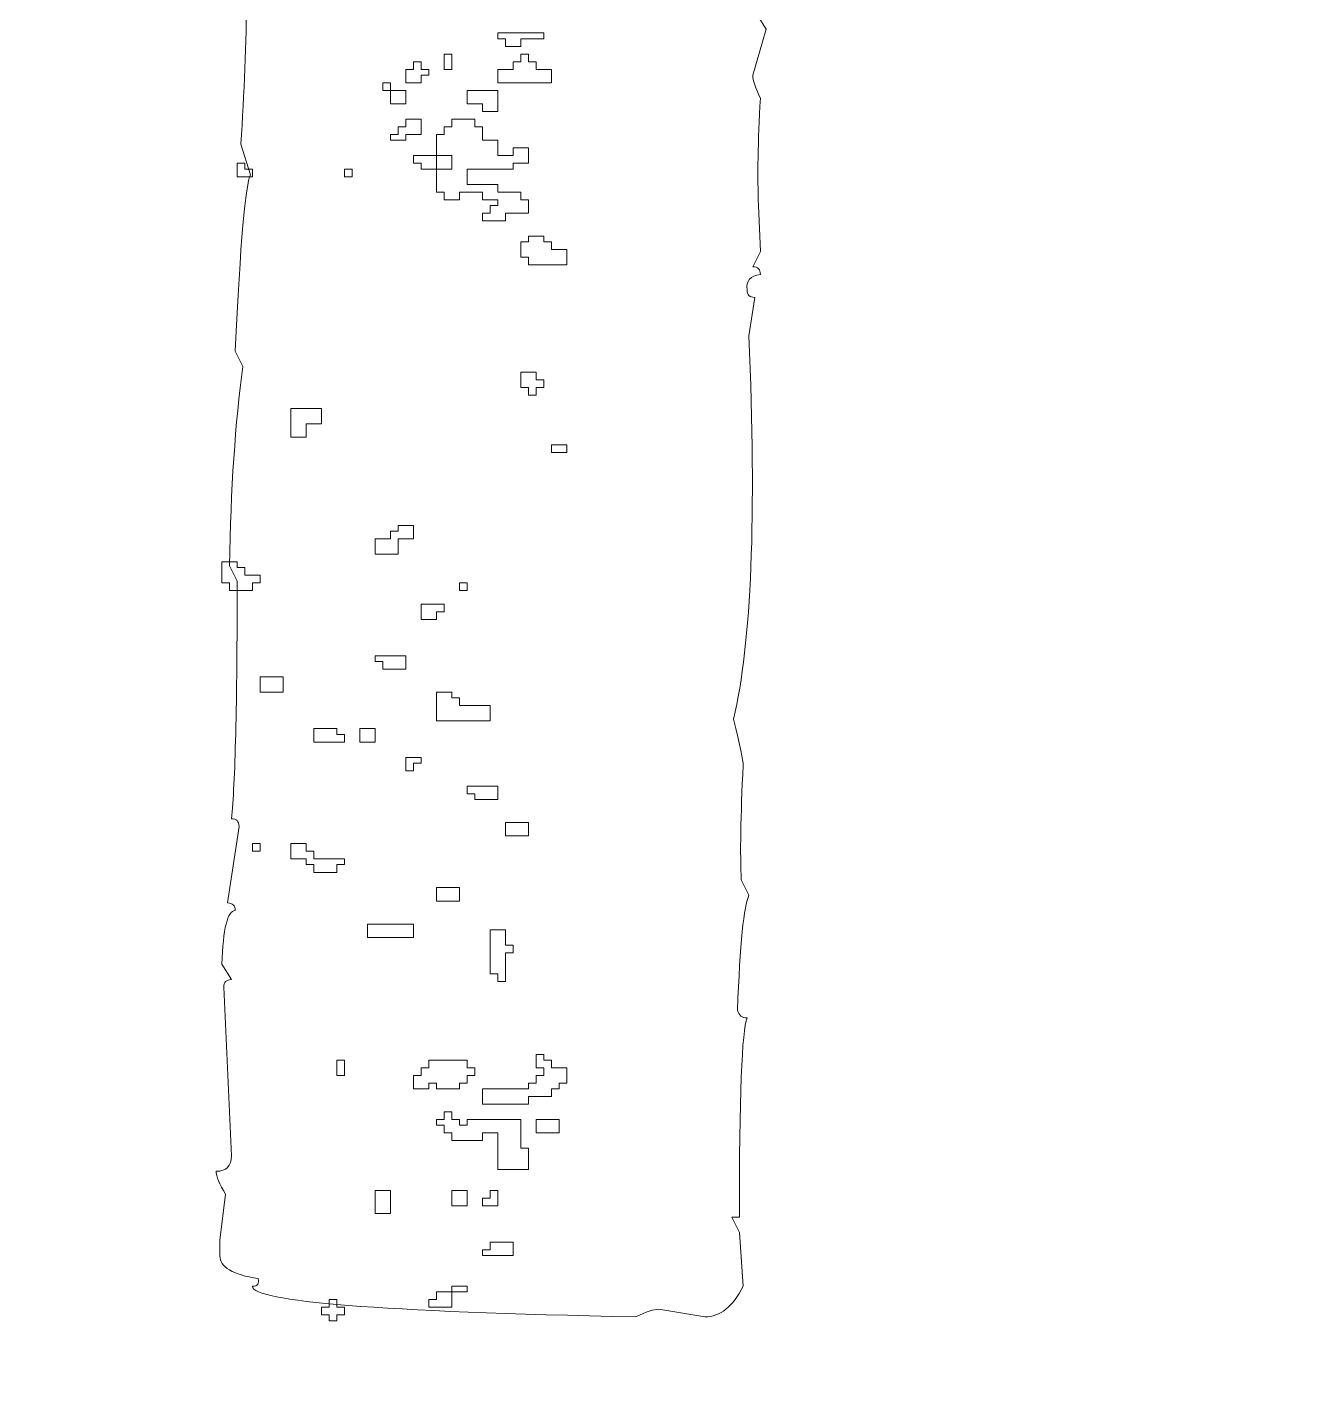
# Model space of a CAD drawing. Header units: centimetres. Extents: x -162 to 162, y -134 to 134.
# Drawn here: x 62.592 to 63.169, y -75.715 to -75.095 of the extents above; entities that cross this region are included whole.
import ezdxf

# ---------------------------------------------------------------- set-up
doc = ezdxf.new("R2010")
doc.units = ezdxf.units.CM
doc.header["$MEASUREMENT"] = 0
doc.layers.add('Capa 1', color=7, linetype='Continuous')
doc.layers.add('GUIDE', color=7, linetype='Continuous')

msp = doc.modelspace()

# ---------------------------------------------------------------- linework, layer by layer
at = {"layer": 'Capa 1', "lineweight": 9}
msp.add_open_spline([(64.17534, -77.13382), (64.17534, -77.13382), (63.52067, -77.13382), (63.52067, -77.13382), (63.52067, -77.13382), (63.52067, -73.08376), (63.52067, -73.08376), (63.52067, -73.08376), (49.42661, -73.08376), (49.42661, -73.08376), (49.42661, -73.08376), (49.42661, -77.13382), (49.42661, -77.13382), (49.42661, -77.13382), (48.77195, -77.13382), (48.77195, -77.13382), (48.71267, -77.13382), (48.66462, -77.1819), (48.66462, -77.24119), (48.66462, -77.24119), (48.66462, -77.78853), (48.66462, -77.78853), (48.66462, -77.84777), (48.71267, -77.89581), (48.77195, -77.89581), (48.77195, -77.89581), (49.42661, -77.89581), (49.42661, -77.89581), (49.42661, -77.89581), (63.52067, -77.89581), (63.52067, -77.89581), (63.52067, -77.89581), (64.17534, -77.89581), (64.17534, -77.89581), (64.23462, -77.89581), (64.28267, -77.84777), (64.28267, -77.78853), (64.28267, -77.78853), (64.28267, -77.24119), (64.28267, -77.24119), (64.28267, -77.1819), (64.23462, -77.13382), (64.17534, -77.13382)], degree=3, knots=[0, 0, 0, 0, 0.071429, 0.071429, 0.071429, 0.142857, 0.142857, 0.142857, 0.214286, 0.214286, 0.214286, 0.285714, 0.285714, 0.285714, 0.357143, 0.357143, 0.357143, 0.428571, 0.428571, 0.428571, 0.5, 0.5, 0.5, 0.571429, 0.571429, 0.571429, 0.642857, 0.642857, 0.642857, 0.714286, 0.714286, 0.714286, 0.785714, 0.785714, 0.785714, 0.857143, 0.857143, 0.857143, 0.928571, 0.928571, 0.928571, 1, 1, 1, 1], dxfattribs=at)
at = {"layer": 'Capa 1', "color": 2, "lineweight": 9}
for points, knots in [([(62.70226, -74.53344), (62.74066, -74.53577), (62.76976, -74.53693), (62.78954, -74.53693), (62.78954, -74.53693), (62.83493, -74.53693), (62.83493, -74.53693), (62.8617, -74.53693), (62.88032, -74.53926), (62.8908, -74.54392), (62.89545, -74.54159), (62.89895, -74.54042), (62.90127, -74.54042), (62.91, -74.54741), (62.91815, -74.5509), (62.92571, -74.5509), (62.92571, -74.5509), (62.92746, -74.57883), (62.92746, -74.57883), (62.92746, -74.57883), (62.92048, -74.57883), (62.92048, -74.57883), (62.92048, -74.57883), (62.9231, -74.57185), (62.9231, -74.57185), (62.9231, -74.57185), (62.9196, -74.55439), (62.9196, -74.55439), (62.91495, -74.55497), (62.91262, -74.5573), (62.91262, -74.56137), (62.91262, -74.56137), (62.91262, -74.57185), (62.91262, -74.57185), (62.91262, -74.57185), (62.91699, -74.58931), (62.91699, -74.58931), (62.91699, -74.58931), (62.92397, -74.58581), (62.92397, -74.58581), (62.92397, -74.58581), (62.92746, -74.5928), (62.92746, -74.5928), (62.92746, -74.5928), (62.92397, -74.5928), (62.92397, -74.5928), (62.92397, -74.5928), (62.93182, -74.61026), (62.93182, -74.61026), (62.93182, -74.61026), (62.92571, -74.62771), (62.92571, -74.62771), (62.92571, -74.62771), (62.91873, -74.62422), (62.91873, -74.62422), (62.91873, -74.62422), (62.91524, -74.62422), (62.91524, -74.62422), (62.91524, -74.62422), (62.91524, -74.6347), (62.91524, -74.6347), (62.91524, -74.6347), (62.91873, -74.6347), (62.91873, -74.6347), (62.91873, -74.6347), (62.92571, -74.6312), (62.92571, -74.6312), (62.92571, -74.6312), (62.93008, -74.63819), (62.93008, -74.63819), (62.92775, -74.63819), (62.92659, -74.63935), (62.92659, -74.64168), (62.92659, -74.64168), (62.9196, -74.63819), (62.9196, -74.63819), (62.9196, -74.63819), (62.91611, -74.63819), (62.91611, -74.63819), (62.91611, -74.63819), (62.91611, -74.64517), (62.91611, -74.64517), (62.92542, -74.64517), (62.93008, -74.6475), (62.93008, -74.65215), (62.93008, -74.65215), (62.93008, -74.65564), (62.93008, -74.65564), (62.93066, -74.66205), (62.92892, -74.66903), (62.92484, -74.67659), (62.92484, -74.67892), (62.92601, -74.68009), (62.92833, -74.68009), (62.92833, -74.68009), (62.92484, -74.69405), (62.92484, -74.69405), (62.92542, -74.70103), (62.92717, -74.70918), (62.93008, -74.71849), (62.92659, -74.75399), (62.92571, -74.79472), (62.92746, -74.8407), (62.92339, -74.84128), (62.92135, -74.84361), (62.92135, -74.84768), (62.92601, -74.85524), (62.92862, -74.86223), (62.92921, -74.86863), (62.93095, -74.90936), (62.9263, -74.93613), (62.91524, -74.94893), (62.91524, -74.94893), (62.91524, -74.95242), (62.91524, -74.95242), (62.91524, -74.95242), (62.92571, -74.95242), (62.92571, -74.95242), (62.92571, -74.95242), (62.92571, -74.95592), (62.92571, -74.95592), (62.92571, -74.95824), (62.92455, -74.95941), (62.92222, -74.95941), (62.92222, -74.95941), (62.92659, -74.96639), (62.92659, -74.96639), (62.92659, -74.96639), (62.9196, -74.98036), (62.9196, -74.98036), (62.9196, -74.98036), (62.92746, -74.99432), (62.92746, -74.99432), (62.92746, -75.00131), (62.92397, -75.0048), (62.91699, -75.0048), (62.91699, -75.0048), (62.91786, -75.01178), (62.91786, -75.01178), (62.92251, -75.01178), (62.92484, -75.01294), (62.92484, -75.01527), (62.92484, -75.02342), (62.92455, -75.04786), (62.92397, -75.08859), (62.92397, -75.08859), (62.92833, -75.09558), (62.92833, -75.09558), (62.92833, -75.09558), (62.92222, -75.11653), (62.92222, -75.11653), (62.92222, -75.11885), (62.92339, -75.12235), (62.92571, -75.127), (62.92455, -75.14679), (62.92426, -75.16308), (62.92484, -75.17588), (62.92484, -75.17588), (62.92571, -75.19683), (62.92571, -75.19683), (62.92571, -75.19683), (62.92222, -75.20382), (62.92222, -75.20382), (62.92455, -75.20382), (62.92571, -75.20498), (62.92571, -75.20731), (62.92106, -75.20789), (62.91902, -75.21022), (62.9196, -75.21429), (62.9196, -75.21662), (62.92077, -75.21778), (62.9231, -75.21778), (62.9231, -75.21778), (62.92048, -75.23524), (62.92048, -75.23524), (62.92397, -75.31729), (62.92164, -75.37548), (62.91349, -75.40982), (62.9164, -75.42204), (62.91786, -75.42902), (62.91786, -75.43076), (62.91669, -75.45404), (62.9164, -75.4715), (62.91699, -75.48314), (62.91699, -75.48314), (62.92048, -75.49012), (62.92048, -75.49012), (62.91815, -75.49478), (62.9164, -75.51223), (62.91524, -75.54249), (62.91582, -75.54482), (62.91728, -75.54598), (62.9196, -75.54598), (62.91728, -75.5518), (62.91611, -75.58206), (62.91611, -75.63676), (62.91611, -75.63676), (62.91262, -75.63676), (62.91262, -75.63676), (62.91262, -75.63676), (62.91611, -75.64375), (62.91611, -75.64375), (62.91611, -75.64375), (62.91786, -75.66819), (62.91786, -75.66819), (62.9132, -75.6775), (62.90738, -75.68215), (62.9004, -75.68215), (62.9004, -75.68215), (62.87945, -75.67866), (62.87945, -75.67866), (62.87712, -75.67866), (62.87363, -75.67983), (62.86898, -75.68215), (62.75259, -75.67983), (62.6944, -75.67517), (62.6944, -75.66819), (62.69673, -75.66819), (62.6976, -75.66702), (62.69702, -75.6647), (62.68538, -75.66295), (62.67956, -75.65946), (62.67956, -75.65422), (62.67956, -75.65422), (62.67956, -75.64724), (62.67956, -75.64724), (62.67956, -75.64724), (62.68218, -75.62629), (62.68218, -75.62629), (62.67927, -75.62163), (62.67782, -75.61814), (62.67782, -75.61582), (62.68247, -75.61582), (62.6848, -75.61349), (62.6848, -75.60883), (62.6848, -75.60883), (62.68131, -75.53202), (62.68131, -75.53202), (62.68131, -75.52969), (62.68247, -75.52853), (62.6848, -75.52853), (62.6848, -75.52853), (62.68043, -75.52154), (62.68043, -75.52154), (62.68102, -75.50525), (62.68305, -75.4971), (62.68654, -75.4971), (62.68654, -75.49478), (62.68538, -75.49361), (62.68305, -75.49361), (62.68305, -75.49361), (62.68829, -75.4587), (62.68829, -75.4587), (62.68829, -75.45637), (62.68713, -75.45521), (62.6848, -75.45521), (62.68654, -75.43949), (62.68742, -75.40341), (62.68742, -75.34697), (62.68742, -75.34697), (62.68393, -75.33998), (62.68393, -75.33998), (62.68451, -75.30507), (62.68654, -75.27481), (62.69004, -75.2492), (62.69004, -75.2492), (62.68654, -75.24222), (62.68654, -75.24222), (62.68887, -75.19276), (62.6912, -75.16599), (62.69353, -75.16192), (62.69353, -75.16192), (62.68916, -75.14795), (62.68916, -75.14795), (62.69207, -75.1014), (62.69265, -75.05717), (62.69091, -75.01527), (62.69091, -75.01004), (62.69178, -75.00538), (62.69353, -75.00131), (62.69353, -74.99898), (62.69236, -74.99781), (62.69004, -74.99781), (62.69353, -74.96581), (62.69469, -74.93439), (62.69353, -74.90354), (62.69353, -74.90354), (62.69702, -74.90354), (62.69702, -74.90354), (62.69702, -74.90354), (62.69265, -74.89656), (62.69265, -74.89656), (62.69091, -74.7569), (62.69265, -74.68707), (62.69789, -74.68707), (62.69789, -74.68707), (62.6944, -74.68009), (62.6944, -74.68009), (62.6944, -74.68009), (62.69702, -74.65914), (62.69702, -74.65914), (62.69644, -74.65681), (62.69498, -74.65564), (62.69265, -74.65564), (62.69265, -74.65564), (62.69615, -74.64866), (62.69615, -74.64866), (62.69615, -74.64866), (62.6944, -74.61026), (62.6944, -74.61026), (62.6944, -74.61026), (62.69702, -74.58931), (62.69702, -74.58931), (62.69469, -74.58523), (62.69353, -74.58058), (62.69353, -74.57534), (62.69295, -74.56428), (62.69586, -74.55032), (62.70226, -74.53344)], [0, 0, 0, 0, 0.009434, 0.009434, 0.009434, 0.018868, 0.018868, 0.018868, 0.028302, 0.028302, 0.028302, 0.037736, 0.037736, 0.037736, 0.04717, 0.04717, 0.04717, 0.056604, 0.056604, 0.056604, 0.066038, 0.066038, 0.066038, 0.075472, 0.075472, 0.075472, 0.084906, 0.084906, 0.084906, 0.09434, 0.09434, 0.09434, 0.103774, 0.103774, 0.103774, 0.113208, 0.113208, 0.113208, 0.122642, 0.122642, 0.122642, 0.132075, 0.132075, 0.132075, 0.141509, 0.141509, 0.141509, 0.150943, 0.150943, 0.150943, 0.160377, 0.160377, 0.160377, 0.169811, 0.169811, 0.169811, 0.179245, 0.179245, 0.179245, 0.188679, 0.188679, 0.188679, 0.198113, 0.198113, 0.198113, 0.207547, 0.207547, 0.207547, 0.216981, 0.216981, 0.216981, 0.226415, 0.226415, 0.226415, 0.235849, 0.235849, 0.235849, 0.245283, 0.245283, 0.245283, 0.254717, 0.254717, 0.254717, 0.264151, 0.264151, 0.264151, 0.273585, 0.273585, 0.273585, 0.283019, 0.283019, 0.283019, 0.292453, 0.292453, 0.292453, 0.301887, 0.301887, 0.301887, 0.311321, 0.311321, 0.311321, 0.320755, 0.320755, 0.320755, 0.330189, 0.330189, 0.330189, 0.339623, 0.339623, 0.339623, 0.349057, 0.349057, 0.349057, 0.358491, 0.358491, 0.358491, 0.367925, 0.367925, 0.367925, 0.377358, 0.377358, 0.377358, 0.386792, 0.386792, 0.386792, 0.396226, 0.396226, 0.396226, 0.40566, 0.40566, 0.40566, 0.415094, 0.415094, 0.415094, 0.424528, 0.424528, 0.424528, 0.433962, 0.433962, 0.433962, 0.443396, 0.443396, 0.443396, 0.45283, 0.45283, 0.45283, 0.462264, 0.462264, 0.462264, 0.471698, 0.471698, 0.471698, 0.481132, 0.481132, 0.481132, 0.490566, 0.490566, 0.490566, 0.5, 0.5, 0.5, 0.509434, 0.509434, 0.509434, 0.518868, 0.518868, 0.518868, 0.528302, 0.528302, 0.528302, 0.537736, 0.537736, 0.537736, 0.54717, 0.54717, 0.54717, 0.556604, 0.556604, 0.556604, 0.566038, 0.566038, 0.566038, 0.575472, 0.575472, 0.575472, 0.584906, 0.584906, 0.584906, 0.59434, 0.59434, 0.59434, 0.603774, 0.603774, 0.603774, 0.613208, 0.613208, 0.613208, 0.622642, 0.622642, 0.622642, 0.632075, 0.632075, 0.632075, 0.641509, 0.641509, 0.641509, 0.650943, 0.650943, 0.650943, 0.660377, 0.660377, 0.660377, 0.669811, 0.669811, 0.669811, 0.679245, 0.679245, 0.679245, 0.688679, 0.688679, 0.688679, 0.698113, 0.698113, 0.698113, 0.707547, 0.707547, 0.707547, 0.716981, 0.716981, 0.716981, 0.726415, 0.726415, 0.726415, 0.735849, 0.735849, 0.735849, 0.745283, 0.745283, 0.745283, 0.754717, 0.754717, 0.754717, 0.764151, 0.764151, 0.764151, 0.773585, 0.773585, 0.773585, 0.783019, 0.783019, 0.783019, 0.792453, 0.792453, 0.792453, 0.801887, 0.801887, 0.801887, 0.811321, 0.811321, 0.811321, 0.820755, 0.820755, 0.820755, 0.830189, 0.830189, 0.830189, 0.839623, 0.839623, 0.839623, 0.849057, 0.849057, 0.849057, 0.858491, 0.858491, 0.858491, 0.867925, 0.867925, 0.867925, 0.877358, 0.877358, 0.877358, 0.886792, 0.886792, 0.886792, 0.896226, 0.896226, 0.896226, 0.90566, 0.90566, 0.90566, 0.915094, 0.915094, 0.915094, 0.924528, 0.924528, 0.924528, 0.933962, 0.933962, 0.933962, 0.943396, 0.943396, 0.943396, 0.95283, 0.95283, 0.95283, 0.962264, 0.962264, 0.962264, 0.971698, 0.971698, 0.971698, 0.981132, 0.981132, 0.981132, 0.990566, 0.990566, 0.990566, 1, 1, 1, 1]), ([(62.80613, -75.09732), (62.80613, -75.09732), (62.80613, -75.09994), (62.80613, -75.09994), (62.80613, -75.09994), (62.80962, -75.09994), (62.80962, -75.09994), (62.80962, -75.09994), (62.80962, -75.10343), (62.80962, -75.10343), (62.80962, -75.10343), (62.8166, -75.10343), (62.8166, -75.10343), (62.8166, -75.10343), (62.8166, -75.09994), (62.8166, -75.09994), (62.8166, -75.09994), (62.82708, -75.09994), (62.82708, -75.09994), (62.82708, -75.09994), (62.82708, -75.09732), (62.82708, -75.09732), (62.82708, -75.09732), (62.80613, -75.09732), (62.80613, -75.09732)], [0, 0, 0, 0, 0.125, 0.125, 0.125, 0.25, 0.25, 0.25, 0.375, 0.375, 0.375, 0.5, 0.5, 0.5, 0.625, 0.625, 0.625, 0.75, 0.75, 0.75, 0.875, 0.875, 0.875, 1, 1, 1, 1]), ([(62.78169, -75.10693), (62.78169, -75.10693), (62.78169, -75.11391), (62.78169, -75.11391), (62.78169, -75.11391), (62.78518, -75.11391), (62.78518, -75.11391), (62.78518, -75.11391), (62.78518, -75.10693), (62.78518, -75.10693), (62.78518, -75.10693), (62.78169, -75.10693), (62.78169, -75.10693)], [0, 0, 0, 0, 0.25, 0.25, 0.25, 0.5, 0.5, 0.5, 0.75, 0.75, 0.75, 1, 1, 1, 1]), ([(62.8166, -75.10693), (62.8166, -75.10693), (62.8166, -75.11042), (62.8166, -75.11042), (62.8166, -75.11042), (62.81311, -75.11042), (62.81311, -75.11042), (62.81311, -75.11042), (62.81311, -75.11391), (62.81311, -75.11391), (62.81311, -75.11391), (62.80613, -75.11391), (62.80613, -75.11391), (62.80613, -75.11391), (62.80613, -75.12002), (62.80613, -75.12002), (62.80613, -75.12002), (62.83057, -75.12002), (62.83057, -75.12002), (62.83057, -75.12002), (62.83057, -75.11391), (62.83057, -75.11391), (62.83057, -75.11391), (62.82359, -75.11391), (62.82359, -75.11391), (62.82359, -75.11391), (62.82359, -75.11042), (62.82359, -75.11042), (62.82359, -75.11042), (62.8201, -75.11042), (62.8201, -75.11042), (62.8201, -75.11042), (62.8201, -75.10693), (62.8201, -75.10693), (62.8201, -75.10693), (62.8166, -75.10693), (62.8166, -75.10693)], [0, 0, 0, 0, 0.083333, 0.083333, 0.083333, 0.166667, 0.166667, 0.166667, 0.25, 0.25, 0.25, 0.333333, 0.333333, 0.333333, 0.416667, 0.416667, 0.416667, 0.5, 0.5, 0.5, 0.583333, 0.583333, 0.583333, 0.666667, 0.666667, 0.666667, 0.75, 0.75, 0.75, 0.833333, 0.833333, 0.833333, 0.916667, 0.916667, 0.916667, 1, 1, 1, 1]), ([(62.76772, -75.11042), (62.76772, -75.11042), (62.76772, -75.11391), (62.76772, -75.11391), (62.76772, -75.11391), (62.76423, -75.11391), (62.76423, -75.11391), (62.76423, -75.11391), (62.76423, -75.12002), (62.76423, -75.12002), (62.76423, -75.12002), (62.77121, -75.12002), (62.77121, -75.12002), (62.77121, -75.12002), (62.77121, -75.11653), (62.77121, -75.11653), (62.77121, -75.11653), (62.77471, -75.11653), (62.77471, -75.11653), (62.77471, -75.11653), (62.77471, -75.11391), (62.77471, -75.11391), (62.77471, -75.11391), (62.77121, -75.11391), (62.77121, -75.11391), (62.77121, -75.11391), (62.77121, -75.11042), (62.77121, -75.11042), (62.77121, -75.11042), (62.76772, -75.11042), (62.76772, -75.11042)], [0, 0, 0, 0, 0.1, 0.1, 0.1, 0.2, 0.2, 0.2, 0.3, 0.3, 0.3, 0.4, 0.4, 0.4, 0.5, 0.5, 0.5, 0.6, 0.6, 0.6, 0.7, 0.7, 0.7, 0.8, 0.8, 0.8, 0.9, 0.9, 0.9, 1, 1, 1, 1]), ([(62.75376, -75.12002), (62.75376, -75.12002), (62.75376, -75.12351), (62.75376, -75.12351), (62.75376, -75.12351), (62.75725, -75.12351), (62.75725, -75.12351), (62.75725, -75.12351), (62.75725, -75.12962), (62.75725, -75.12962), (62.75725, -75.12962), (62.76423, -75.12962), (62.76423, -75.12962), (62.76423, -75.12962), (62.76423, -75.12351), (62.76423, -75.12351), (62.76423, -75.12351), (62.75725, -75.12351), (62.75725, -75.12351), (62.75725, -75.12351), (62.75725, -75.12002), (62.75725, -75.12002), (62.75725, -75.12002), (62.75376, -75.12002), (62.75376, -75.12002)], [0, 0, 0, 0, 0.125, 0.125, 0.125, 0.25, 0.25, 0.25, 0.375, 0.375, 0.375, 0.5, 0.5, 0.5, 0.625, 0.625, 0.625, 0.75, 0.75, 0.75, 0.875, 0.875, 0.875, 1, 1, 1, 1]), ([(62.79216, -75.12351), (62.79216, -75.12351), (62.79216, -75.12962), (62.79216, -75.12962), (62.79216, -75.12962), (62.79915, -75.12962), (62.79915, -75.12962), (62.79915, -75.12962), (62.79915, -75.13311), (62.79915, -75.13311), (62.79915, -75.13311), (62.80613, -75.13311), (62.80613, -75.13311), (62.80613, -75.13311), (62.80613, -75.12351), (62.80613, -75.12351), (62.80613, -75.12351), (62.79216, -75.12351), (62.79216, -75.12351)], [0, 0, 0, 0, 0.166667, 0.166667, 0.166667, 0.333333, 0.333333, 0.333333, 0.5, 0.5, 0.5, 0.666667, 0.666667, 0.666667, 0.833333, 0.833333, 0.833333, 1, 1, 1, 1]), ([(62.76423, -75.1366), (62.76423, -75.1366), (62.76423, -75.14009), (62.76423, -75.14009), (62.76423, -75.14009), (62.76074, -75.14009), (62.76074, -75.14009), (62.76074, -75.14009), (62.76074, -75.14359), (62.76074, -75.14359), (62.76074, -75.14359), (62.75725, -75.14359), (62.75725, -75.14359), (62.75725, -75.14359), (62.75725, -75.1462), (62.75725, -75.1462), (62.75725, -75.1462), (62.76423, -75.1462), (62.76423, -75.1462), (62.76423, -75.1462), (62.76423, -75.14359), (62.76423, -75.14359), (62.76423, -75.14359), (62.77121, -75.14359), (62.77121, -75.14359), (62.77121, -75.14359), (62.77121, -75.1366), (62.77121, -75.1366), (62.77121, -75.1366), (62.76423, -75.1366), (62.76423, -75.1366)], [0, 0, 0, 0, 0.1, 0.1, 0.1, 0.2, 0.2, 0.2, 0.3, 0.3, 0.3, 0.4, 0.4, 0.4, 0.5, 0.5, 0.5, 0.6, 0.6, 0.6, 0.7, 0.7, 0.7, 0.8, 0.8, 0.8, 0.9, 0.9, 0.9, 1, 1, 1, 1]), ([(62.78518, -75.1366), (62.78518, -75.1366), (62.78518, -75.14009), (62.78518, -75.14009), (62.78518, -75.14009), (62.78169, -75.14009), (62.78169, -75.14009), (62.78169, -75.14009), (62.78169, -75.14359), (62.78169, -75.14359), (62.78169, -75.14359), (62.7782, -75.14359), (62.7782, -75.14359), (62.7782, -75.14359), (62.7782, -75.15319), (62.7782, -75.15319), (62.7782, -75.15319), (62.76772, -75.15319), (62.76772, -75.15319), (62.76772, -75.15319), (62.76772, -75.15668), (62.76772, -75.15668), (62.76772, -75.15668), (62.77121, -75.15668), (62.77121, -75.15668), (62.77121, -75.15668), (62.77121, -75.1593), (62.77121, -75.1593), (62.77121, -75.1593), (62.7782, -75.1593), (62.7782, -75.1593), (62.7782, -75.1593), (62.7782, -75.16977), (62.7782, -75.16977), (62.7782, -75.16977), (62.78169, -75.16977), (62.78169, -75.16977), (62.78169, -75.16977), (62.78169, -75.17326), (62.78169, -75.17326), (62.78169, -75.17326), (62.78867, -75.17326), (62.78867, -75.17326), (62.78867, -75.17326), (62.78867, -75.16977), (62.78867, -75.16977), (62.78867, -75.16977), (62.79915, -75.16977), (62.79915, -75.16977), (62.79915, -75.16977), (62.79915, -75.17326), (62.79915, -75.17326), (62.79915, -75.17326), (62.80613, -75.17326), (62.80613, -75.17326), (62.80613, -75.17326), (62.80613, -75.17588), (62.80613, -75.17588), (62.80613, -75.17588), (62.80264, -75.17588), (62.80264, -75.17588), (62.80264, -75.17588), (62.80264, -75.17937), (62.80264, -75.17937), (62.80264, -75.17937), (62.79915, -75.17937), (62.79915, -75.17937), (62.79915, -75.17937), (62.79915, -75.18287), (62.79915, -75.18287), (62.79915, -75.18287), (62.80962, -75.18287), (62.80962, -75.18287), (62.80962, -75.18287), (62.80962, -75.17937), (62.80962, -75.17937), (62.80962, -75.17937), (62.8201, -75.17937), (62.8201, -75.17937), (62.8201, -75.17937), (62.8201, -75.17326), (62.8201, -75.17326), (62.8201, -75.17326), (62.8166, -75.17326), (62.8166, -75.17326), (62.8166, -75.17326), (62.8166, -75.16977), (62.8166, -75.16977), (62.8166, -75.16977), (62.80613, -75.16977), (62.80613, -75.16977), (62.80613, -75.16977), (62.80613, -75.16628), (62.80613, -75.16628), (62.80613, -75.16628), (62.79216, -75.16628), (62.79216, -75.16628), (62.79216, -75.16628), (62.79216, -75.1593), (62.79216, -75.1593), (62.79216, -75.1593), (62.81311, -75.1593), (62.81311, -75.1593), (62.81311, -75.1593), (62.81311, -75.15668), (62.81311, -75.15668), (62.81311, -75.15668), (62.8201, -75.15668), (62.8201, -75.15668), (62.8201, -75.15668), (62.8201, -75.1497), (62.8201, -75.1497), (62.8201, -75.1497), (62.81311, -75.1497), (62.81311, -75.1497), (62.81311, -75.1497), (62.81311, -75.15319), (62.81311, -75.15319), (62.81311, -75.15319), (62.80613, -75.15319), (62.80613, -75.15319), (62.80613, -75.15319), (62.80613, -75.1462), (62.80613, -75.1462), (62.80613, -75.1462), (62.79915, -75.1462), (62.79915, -75.1462), (62.79915, -75.1462), (62.79915, -75.14009), (62.79915, -75.14009), (62.79915, -75.14009), (62.79566, -75.14009), (62.79566, -75.14009), (62.79566, -75.14009), (62.79566, -75.1366), (62.79566, -75.1366), (62.79566, -75.1366), (62.78518, -75.1366), (62.78518, -75.1366)], [0, 0, 0, 0, 0.021739, 0.021739, 0.021739, 0.043478, 0.043478, 0.043478, 0.065217, 0.065217, 0.065217, 0.086957, 0.086957, 0.086957, 0.108696, 0.108696, 0.108696, 0.130435, 0.130435, 0.130435, 0.152174, 0.152174, 0.152174, 0.173913, 0.173913, 0.173913, 0.195652, 0.195652, 0.195652, 0.217391, 0.217391, 0.217391, 0.23913, 0.23913, 0.23913, 0.26087, 0.26087, 0.26087, 0.282609, 0.282609, 0.282609, 0.304348, 0.304348, 0.304348, 0.326087, 0.326087, 0.326087, 0.347826, 0.347826, 0.347826, 0.369565, 0.369565, 0.369565, 0.391304, 0.391304, 0.391304, 0.413043, 0.413043, 0.413043, 0.434783, 0.434783, 0.434783, 0.456522, 0.456522, 0.456522, 0.478261, 0.478261, 0.478261, 0.5, 0.5, 0.5, 0.521739, 0.521739, 0.521739, 0.543478, 0.543478, 0.543478, 0.565217, 0.565217, 0.565217, 0.586957, 0.586957, 0.586957, 0.608696, 0.608696, 0.608696, 0.630435, 0.630435, 0.630435, 0.652174, 0.652174, 0.652174, 0.673913, 0.673913, 0.673913, 0.695652, 0.695652, 0.695652, 0.717391, 0.717391, 0.717391, 0.73913, 0.73913, 0.73913, 0.76087, 0.76087, 0.76087, 0.782609, 0.782609, 0.782609, 0.804348, 0.804348, 0.804348, 0.826087, 0.826087, 0.826087, 0.847826, 0.847826, 0.847826, 0.869565, 0.869565, 0.869565, 0.891304, 0.891304, 0.891304, 0.913043, 0.913043, 0.913043, 0.934783, 0.934783, 0.934783, 0.956522, 0.956522, 0.956522, 0.978261, 0.978261, 0.978261, 1, 1, 1, 1]), ([(62.68742, -75.15668), (62.68742, -75.15668), (62.68742, -75.16279), (62.68742, -75.16279), (62.68742, -75.16279), (62.6944, -75.16279), (62.6944, -75.16279), (62.6944, -75.16279), (62.6944, -75.1593), (62.6944, -75.1593), (62.6944, -75.1593), (62.69091, -75.1593), (62.69091, -75.1593), (62.69091, -75.1593), (62.69091, -75.15668), (62.69091, -75.15668), (62.69091, -75.15668), (62.68742, -75.15668), (62.68742, -75.15668)], [0, 0, 0, 0, 0.166667, 0.166667, 0.166667, 0.333333, 0.333333, 0.333333, 0.5, 0.5, 0.5, 0.666667, 0.666667, 0.666667, 0.833333, 0.833333, 0.833333, 1, 1, 1, 1]), ([(62.7782, -75.15319), (62.7782, -75.15319), (62.78518, -75.15319), (62.78518, -75.15319), (62.78518, -75.15319), (62.78518, -75.1593), (62.78518, -75.1593), (62.78518, -75.1593), (62.7782, -75.1593), (62.7782, -75.1593), (62.7782, -75.1593), (62.7782, -75.15319), (62.7782, -75.15319)], [0, 0, 0, 0, 0.25, 0.25, 0.25, 0.5, 0.5, 0.5, 0.75, 0.75, 0.75, 1, 1, 1, 1]), ([(62.7363, -75.1593), (62.7363, -75.1593), (62.7363, -75.16279), (62.7363, -75.16279), (62.7363, -75.16279), (62.73979, -75.16279), (62.73979, -75.16279), (62.73979, -75.16279), (62.73979, -75.1593), (62.73979, -75.1593), (62.73979, -75.1593), (62.7363, -75.1593), (62.7363, -75.1593)], [0, 0, 0, 0, 0.25, 0.25, 0.25, 0.5, 0.5, 0.5, 0.75, 0.75, 0.75, 1, 1, 1, 1]), ([(62.8201, -75.18985), (62.8201, -75.18985), (62.8201, -75.19247), (62.8201, -75.19247), (62.8201, -75.19247), (62.8166, -75.19247), (62.8166, -75.19247), (62.8166, -75.19247), (62.8166, -75.19945), (62.8166, -75.19945), (62.8166, -75.19945), (62.8201, -75.19945), (62.8201, -75.19945), (62.8201, -75.19945), (62.8201, -75.20294), (62.8201, -75.20294), (62.8201, -75.20294), (62.83755, -75.20294), (62.83755, -75.20294), (62.83755, -75.20294), (62.83755, -75.19596), (62.83755, -75.19596), (62.83755, -75.19596), (62.83057, -75.19596), (62.83057, -75.19596), (62.83057, -75.19596), (62.83057, -75.19247), (62.83057, -75.19247), (62.83057, -75.19247), (62.82708, -75.19247), (62.82708, -75.19247), (62.82708, -75.19247), (62.82708, -75.18985), (62.82708, -75.18985), (62.82708, -75.18985), (62.8201, -75.18985), (62.8201, -75.18985)], [0, 0, 0, 0, 0.083333, 0.083333, 0.083333, 0.166667, 0.166667, 0.166667, 0.25, 0.25, 0.25, 0.333333, 0.333333, 0.333333, 0.416667, 0.416667, 0.416667, 0.5, 0.5, 0.5, 0.583333, 0.583333, 0.583333, 0.666667, 0.666667, 0.666667, 0.75, 0.75, 0.75, 0.833333, 0.833333, 0.833333, 0.916667, 0.916667, 0.916667, 1, 1, 1, 1]), ([(62.8166, -75.25182), (62.8166, -75.25182), (62.8166, -75.25881), (62.8166, -75.25881), (62.8166, -75.25881), (62.8201, -75.25881), (62.8201, -75.25881), (62.8201, -75.25881), (62.8201, -75.2623), (62.8201, -75.2623), (62.8201, -75.2623), (62.82359, -75.2623), (62.82359, -75.2623), (62.82359, -75.2623), (62.82359, -75.25881), (62.82359, -75.25881), (62.82359, -75.25881), (62.82708, -75.25881), (62.82708, -75.25881), (62.82708, -75.25881), (62.82708, -75.25532), (62.82708, -75.25532), (62.82708, -75.25532), (62.82359, -75.25532), (62.82359, -75.25532), (62.82359, -75.25532), (62.82359, -75.25182), (62.82359, -75.25182), (62.82359, -75.25182), (62.8166, -75.25182), (62.8166, -75.25182)], [0, 0, 0, 0, 0.1, 0.1, 0.1, 0.2, 0.2, 0.2, 0.3, 0.3, 0.3, 0.4, 0.4, 0.4, 0.5, 0.5, 0.5, 0.6, 0.6, 0.6, 0.7, 0.7, 0.7, 0.8, 0.8, 0.8, 0.9, 0.9, 0.9, 1, 1, 1, 1]), ([(62.71186, -75.26841), (62.71186, -75.26841), (62.71186, -75.2815), (62.71186, -75.2815), (62.71186, -75.2815), (62.71884, -75.2815), (62.71884, -75.2815), (62.71884, -75.2815), (62.71884, -75.27539), (62.71884, -75.27539), (62.71884, -75.27539), (62.72582, -75.27539), (62.72582, -75.27539), (62.72582, -75.27539), (62.72582, -75.26841), (62.72582, -75.26841), (62.72582, -75.26841), (62.71186, -75.26841), (62.71186, -75.26841)], [0, 0, 0, 0, 0.166667, 0.166667, 0.166667, 0.333333, 0.333333, 0.333333, 0.5, 0.5, 0.5, 0.666667, 0.666667, 0.666667, 0.833333, 0.833333, 0.833333, 1, 1, 1, 1]), ([(62.83057, -75.28499), (62.83057, -75.28499), (62.83057, -75.28848), (62.83057, -75.28848), (62.83057, -75.28848), (62.83755, -75.28848), (62.83755, -75.28848), (62.83755, -75.28848), (62.83755, -75.28499), (62.83755, -75.28499), (62.83755, -75.28499), (62.83057, -75.28499), (62.83057, -75.28499)], [0, 0, 0, 0, 0.25, 0.25, 0.25, 0.5, 0.5, 0.5, 0.75, 0.75, 0.75, 1, 1, 1, 1]), ([(62.76074, -75.32165), (62.76074, -75.32165), (62.76074, -75.32427), (62.76074, -75.32427), (62.76074, -75.32427), (62.75725, -75.32427), (62.75725, -75.32427), (62.75725, -75.32427), (62.75725, -75.32776), (62.75725, -75.32776), (62.75725, -75.32776), (62.75027, -75.32776), (62.75027, -75.32776), (62.75027, -75.32776), (62.75027, -75.33475), (62.75027, -75.33475), (62.75027, -75.33475), (62.76074, -75.33475), (62.76074, -75.33475), (62.76074, -75.33475), (62.76074, -75.32776), (62.76074, -75.32776), (62.76074, -75.32776), (62.76772, -75.32776), (62.76772, -75.32776), (62.76772, -75.32776), (62.76772, -75.32165), (62.76772, -75.32165), (62.76772, -75.32165), (62.76074, -75.32165), (62.76074, -75.32165)], [0, 0, 0, 0, 0.1, 0.1, 0.1, 0.2, 0.2, 0.2, 0.3, 0.3, 0.3, 0.4, 0.4, 0.4, 0.5, 0.5, 0.5, 0.6, 0.6, 0.6, 0.7, 0.7, 0.7, 0.8, 0.8, 0.8, 0.9, 0.9, 0.9, 1, 1, 1, 1]), ([(62.68043, -75.33824), (62.68043, -75.33824), (62.68043, -75.34784), (62.68043, -75.34784), (62.68043, -75.34784), (62.68393, -75.34784), (62.68393, -75.34784), (62.68393, -75.34784), (62.68393, -75.35133), (62.68393, -75.35133), (62.68393, -75.35133), (62.6944, -75.35133), (62.6944, -75.35133), (62.6944, -75.35133), (62.6944, -75.34784), (62.6944, -75.34784), (62.6944, -75.34784), (62.69789, -75.34784), (62.69789, -75.34784), (62.69789, -75.34784), (62.69789, -75.34435), (62.69789, -75.34435), (62.69789, -75.34435), (62.69091, -75.34435), (62.69091, -75.34435), (62.69091, -75.34435), (62.69091, -75.34086), (62.69091, -75.34086), (62.69091, -75.34086), (62.68742, -75.34086), (62.68742, -75.34086), (62.68742, -75.34086), (62.68742, -75.33824), (62.68742, -75.33824), (62.68742, -75.33824), (62.68043, -75.33824), (62.68043, -75.33824)], [0, 0, 0, 0, 0.083333, 0.083333, 0.083333, 0.166667, 0.166667, 0.166667, 0.25, 0.25, 0.25, 0.333333, 0.333333, 0.333333, 0.416667, 0.416667, 0.416667, 0.5, 0.5, 0.5, 0.583333, 0.583333, 0.583333, 0.666667, 0.666667, 0.666667, 0.75, 0.75, 0.75, 0.833333, 0.833333, 0.833333, 0.916667, 0.916667, 0.916667, 1, 1, 1, 1]), ([(62.78867, -75.34784), (62.78867, -75.34784), (62.78867, -75.35133), (62.78867, -75.35133), (62.78867, -75.35133), (62.79216, -75.35133), (62.79216, -75.35133), (62.79216, -75.35133), (62.79216, -75.34784), (62.79216, -75.34784), (62.79216, -75.34784), (62.78867, -75.34784), (62.78867, -75.34784)], [0, 0, 0, 0, 0.25, 0.25, 0.25, 0.5, 0.5, 0.5, 0.75, 0.75, 0.75, 1, 1, 1, 1]), ([(62.77121, -75.35744), (62.77121, -75.35744), (62.77121, -75.36443), (62.77121, -75.36443), (62.77121, -75.36443), (62.7782, -75.36443), (62.7782, -75.36443), (62.7782, -75.36443), (62.7782, -75.36093), (62.7782, -75.36093), (62.7782, -75.36093), (62.78169, -75.36093), (62.78169, -75.36093), (62.78169, -75.36093), (62.78169, -75.35744), (62.78169, -75.35744), (62.78169, -75.35744), (62.77121, -75.35744), (62.77121, -75.35744)], [0, 0, 0, 0, 0.166667, 0.166667, 0.166667, 0.333333, 0.333333, 0.333333, 0.5, 0.5, 0.5, 0.666667, 0.666667, 0.666667, 0.833333, 0.833333, 0.833333, 1, 1, 1, 1]), ([(62.75027, -75.38101), (62.75027, -75.38101), (62.75027, -75.38363), (62.75027, -75.38363), (62.75027, -75.38363), (62.75376, -75.38363), (62.75376, -75.38363), (62.75376, -75.38363), (62.75376, -75.38712), (62.75376, -75.38712), (62.75376, -75.38712), (62.76423, -75.38712), (62.76423, -75.38712), (62.76423, -75.38712), (62.76423, -75.38101), (62.76423, -75.38101), (62.76423, -75.38101), (62.75027, -75.38101), (62.75027, -75.38101)], [0, 0, 0, 0, 0.166667, 0.166667, 0.166667, 0.333333, 0.333333, 0.333333, 0.5, 0.5, 0.5, 0.666667, 0.666667, 0.666667, 0.833333, 0.833333, 0.833333, 1, 1, 1, 1]), ([(62.69789, -75.39061), (62.69789, -75.39061), (62.69789, -75.39759), (62.69789, -75.39759), (62.69789, -75.39759), (62.70837, -75.39759), (62.70837, -75.39759), (62.70837, -75.39759), (62.70837, -75.39061), (62.70837, -75.39061), (62.70837, -75.39061), (62.69789, -75.39061), (62.69789, -75.39061)], [0, 0, 0, 0, 0.25, 0.25, 0.25, 0.5, 0.5, 0.5, 0.75, 0.75, 0.75, 1, 1, 1, 1]), ([(62.7782, -75.39759), (62.7782, -75.39759), (62.7782, -75.41069), (62.7782, -75.41069), (62.7782, -75.41069), (62.80264, -75.41069), (62.80264, -75.41069), (62.80264, -75.41069), (62.80264, -75.40371), (62.80264, -75.40371), (62.80264, -75.40371), (62.78867, -75.40371), (62.78867, -75.40371), (62.78867, -75.40371), (62.78867, -75.40021), (62.78867, -75.40021), (62.78867, -75.40021), (62.78518, -75.40021), (62.78518, -75.40021), (62.78518, -75.40021), (62.78518, -75.39759), (62.78518, -75.39759), (62.78518, -75.39759), (62.7782, -75.39759), (62.7782, -75.39759)], [0, 0, 0, 0, 0.125, 0.125, 0.125, 0.25, 0.25, 0.25, 0.375, 0.375, 0.375, 0.5, 0.5, 0.5, 0.625, 0.625, 0.625, 0.75, 0.75, 0.75, 0.875, 0.875, 0.875, 1, 1, 1, 1]), ([(62.72233, -75.41418), (62.72233, -75.41418), (62.72233, -75.42029), (62.72233, -75.42029), (62.72233, -75.42029), (62.7363, -75.42029), (62.7363, -75.42029), (62.7363, -75.42029), (62.7363, -75.4168), (62.7363, -75.4168), (62.7363, -75.4168), (62.73281, -75.4168), (62.73281, -75.4168), (62.73281, -75.4168), (62.73281, -75.41418), (62.73281, -75.41418), (62.73281, -75.41418), (62.72233, -75.41418), (62.72233, -75.41418)], [0, 0, 0, 0, 0.166667, 0.166667, 0.166667, 0.333333, 0.333333, 0.333333, 0.5, 0.5, 0.5, 0.666667, 0.666667, 0.666667, 0.833333, 0.833333, 0.833333, 1, 1, 1, 1]), ([(62.74328, -75.41418), (62.74328, -75.41418), (62.74328, -75.42029), (62.74328, -75.42029), (62.74328, -75.42029), (62.75027, -75.42029), (62.75027, -75.42029), (62.75027, -75.42029), (62.75027, -75.41418), (62.75027, -75.41418), (62.75027, -75.41418), (62.74328, -75.41418), (62.74328, -75.41418)], [0, 0, 0, 0, 0.25, 0.25, 0.25, 0.5, 0.5, 0.5, 0.75, 0.75, 0.75, 1, 1, 1, 1]), ([(62.76423, -75.42727), (62.76423, -75.42727), (62.76423, -75.43338), (62.76423, -75.43338), (62.76423, -75.43338), (62.76772, -75.43338), (62.76772, -75.43338), (62.76772, -75.43338), (62.76772, -75.42989), (62.76772, -75.42989), (62.76772, -75.42989), (62.77121, -75.42989), (62.77121, -75.42989), (62.77121, -75.42989), (62.77121, -75.42727), (62.77121, -75.42727), (62.77121, -75.42727), (62.76423, -75.42727), (62.76423, -75.42727)], [0, 0, 0, 0, 0.166667, 0.166667, 0.166667, 0.333333, 0.333333, 0.333333, 0.5, 0.5, 0.5, 0.666667, 0.666667, 0.666667, 0.833333, 0.833333, 0.833333, 1, 1, 1, 1]), ([(62.79216, -75.44037), (62.79216, -75.44037), (62.79216, -75.44386), (62.79216, -75.44386), (62.79216, -75.44386), (62.79566, -75.44386), (62.79566, -75.44386), (62.79566, -75.44386), (62.79566, -75.44648), (62.79566, -75.44648), (62.79566, -75.44648), (62.80613, -75.44648), (62.80613, -75.44648), (62.80613, -75.44648), (62.80613, -75.44037), (62.80613, -75.44037), (62.80613, -75.44037), (62.79216, -75.44037), (62.79216, -75.44037)], [0, 0, 0, 0, 0.166667, 0.166667, 0.166667, 0.333333, 0.333333, 0.333333, 0.5, 0.5, 0.5, 0.666667, 0.666667, 0.666667, 0.833333, 0.833333, 0.833333, 1, 1, 1, 1]), ([(62.80962, -75.45695), (62.80962, -75.45695), (62.80962, -75.46306), (62.80962, -75.46306), (62.80962, -75.46306), (62.8201, -75.46306), (62.8201, -75.46306), (62.8201, -75.46306), (62.8201, -75.45695), (62.8201, -75.45695), (62.8201, -75.45695), (62.80962, -75.45695), (62.80962, -75.45695)], [0, 0, 0, 0, 0.25, 0.25, 0.25, 0.5, 0.5, 0.5, 0.75, 0.75, 0.75, 1, 1, 1, 1]), ([(62.6944, -75.46655), (62.6944, -75.46655), (62.6944, -75.47004), (62.6944, -75.47004), (62.6944, -75.47004), (62.69789, -75.47004), (62.69789, -75.47004), (62.69789, -75.47004), (62.69789, -75.46655), (62.69789, -75.46655), (62.69789, -75.46655), (62.6944, -75.46655), (62.6944, -75.46655)], [0, 0, 0, 0, 0.25, 0.25, 0.25, 0.5, 0.5, 0.5, 0.75, 0.75, 0.75, 1, 1, 1, 1]), ([(62.71186, -75.46655), (62.71186, -75.46655), (62.71186, -75.47354), (62.71186, -75.47354), (62.71186, -75.47354), (62.71884, -75.47354), (62.71884, -75.47354), (62.71884, -75.47354), (62.71884, -75.47615), (62.71884, -75.47615), (62.71884, -75.47615), (62.72233, -75.47615), (62.72233, -75.47615), (62.72233, -75.47615), (62.72233, -75.47965), (62.72233, -75.47965), (62.72233, -75.47965), (62.73281, -75.47965), (62.73281, -75.47965), (62.73281, -75.47965), (62.73281, -75.47615), (62.73281, -75.47615), (62.73281, -75.47615), (62.7363, -75.47615), (62.7363, -75.47615), (62.7363, -75.47615), (62.7363, -75.47354), (62.7363, -75.47354), (62.7363, -75.47354), (62.72233, -75.47354), (62.72233, -75.47354), (62.72233, -75.47354), (62.72233, -75.47004), (62.72233, -75.47004), (62.72233, -75.47004), (62.71884, -75.47004), (62.71884, -75.47004), (62.71884, -75.47004), (62.71884, -75.46655), (62.71884, -75.46655), (62.71884, -75.46655), (62.71186, -75.46655), (62.71186, -75.46655)], [0, 0, 0, 0, 0.071429, 0.071429, 0.071429, 0.142857, 0.142857, 0.142857, 0.214286, 0.214286, 0.214286, 0.285714, 0.285714, 0.285714, 0.357143, 0.357143, 0.357143, 0.428571, 0.428571, 0.428571, 0.5, 0.5, 0.5, 0.571429, 0.571429, 0.571429, 0.642857, 0.642857, 0.642857, 0.714286, 0.714286, 0.714286, 0.785714, 0.785714, 0.785714, 0.857143, 0.857143, 0.857143, 0.928571, 0.928571, 0.928571, 1, 1, 1, 1]), ([(62.7782, -75.48663), (62.7782, -75.48663), (62.7782, -75.49274), (62.7782, -75.49274), (62.7782, -75.49274), (62.78867, -75.49274), (62.78867, -75.49274), (62.78867, -75.49274), (62.78867, -75.48663), (62.78867, -75.48663), (62.78867, -75.48663), (62.7782, -75.48663), (62.7782, -75.48663)], [0, 0, 0, 0, 0.25, 0.25, 0.25, 0.5, 0.5, 0.5, 0.75, 0.75, 0.75, 1, 1, 1, 1]), ([(62.74677, -75.50321), (62.74677, -75.50321), (62.74677, -75.50932), (62.74677, -75.50932), (62.74677, -75.50932), (62.76772, -75.50932), (62.76772, -75.50932), (62.76772, -75.50932), (62.76772, -75.50321), (62.76772, -75.50321), (62.76772, -75.50321), (62.74677, -75.50321), (62.74677, -75.50321)], [0, 0, 0, 0, 0.25, 0.25, 0.25, 0.5, 0.5, 0.5, 0.75, 0.75, 0.75, 1, 1, 1, 1]), ([(62.80264, -75.50583), (62.80264, -75.50583), (62.80264, -75.52591), (62.80264, -75.52591), (62.80264, -75.52591), (62.80613, -75.52591), (62.80613, -75.52591), (62.80613, -75.52591), (62.80613, -75.5294), (62.80613, -75.5294), (62.80613, -75.5294), (62.80962, -75.5294), (62.80962, -75.5294), (62.80962, -75.5294), (62.80962, -75.51631), (62.80962, -75.51631), (62.80962, -75.51631), (62.81311, -75.51631), (62.81311, -75.51631), (62.81311, -75.51631), (62.81311, -75.51282), (62.81311, -75.51282), (62.81311, -75.51282), (62.80962, -75.51282), (62.80962, -75.51282), (62.80962, -75.51282), (62.80962, -75.50583), (62.80962, -75.50583), (62.80962, -75.50583), (62.80264, -75.50583), (62.80264, -75.50583)], [0, 0, 0, 0, 0.1, 0.1, 0.1, 0.2, 0.2, 0.2, 0.3, 0.3, 0.3, 0.4, 0.4, 0.4, 0.5, 0.5, 0.5, 0.6, 0.6, 0.6, 0.7, 0.7, 0.7, 0.8, 0.8, 0.8, 0.9, 0.9, 0.9, 1, 1, 1, 1]), ([(62.73281, -75.56519), (62.73281, -75.56519), (62.73281, -75.57217), (62.73281, -75.57217), (62.73281, -75.57217), (62.7363, -75.57217), (62.7363, -75.57217), (62.7363, -75.57217), (62.7363, -75.56519), (62.7363, -75.56519), (62.7363, -75.56519), (62.73281, -75.56519), (62.73281, -75.56519)], [0, 0, 0, 0, 0.25, 0.25, 0.25, 0.5, 0.5, 0.5, 0.75, 0.75, 0.75, 1, 1, 1, 1]), ([(62.77471, -75.56519), (62.77471, -75.56519), (62.77471, -75.56868), (62.77471, -75.56868), (62.77471, -75.56868), (62.77121, -75.56868), (62.77121, -75.56868), (62.77121, -75.56868), (62.77121, -75.57217), (62.77121, -75.57217), (62.77121, -75.57217), (62.76772, -75.57217), (62.76772, -75.57217), (62.76772, -75.57217), (62.76772, -75.57828), (62.76772, -75.57828), (62.76772, -75.57828), (62.77471, -75.57828), (62.77471, -75.57828), (62.77471, -75.57828), (62.77471, -75.57566), (62.77471, -75.57566), (62.77471, -75.57566), (62.7782, -75.57566), (62.7782, -75.57566), (62.7782, -75.57566), (62.7782, -75.57828), (62.7782, -75.57828), (62.7782, -75.57828), (62.78867, -75.57828), (62.78867, -75.57828), (62.78867, -75.57828), (62.78867, -75.57566), (62.78867, -75.57566), (62.78867, -75.57566), (62.79216, -75.57566), (62.79216, -75.57566), (62.79216, -75.57566), (62.79216, -75.57217), (62.79216, -75.57217), (62.79216, -75.57217), (62.79566, -75.57217), (62.79566, -75.57217), (62.79566, -75.57217), (62.79566, -75.56868), (62.79566, -75.56868), (62.79566, -75.56868), (62.79216, -75.56868), (62.79216, -75.56868), (62.79216, -75.56868), (62.79216, -75.56519), (62.79216, -75.56519), (62.79216, -75.56519), (62.77471, -75.56519), (62.77471, -75.56519)], [0, 0, 0, 0, 0.055556, 0.055556, 0.055556, 0.111111, 0.111111, 0.111111, 0.166667, 0.166667, 0.166667, 0.222222, 0.222222, 0.222222, 0.277778, 0.277778, 0.277778, 0.333333, 0.333333, 0.333333, 0.388889, 0.388889, 0.388889, 0.444444, 0.444444, 0.444444, 0.5, 0.5, 0.5, 0.555556, 0.555556, 0.555556, 0.611111, 0.611111, 0.611111, 0.666667, 0.666667, 0.666667, 0.722222, 0.722222, 0.722222, 0.777778, 0.777778, 0.777778, 0.833333, 0.833333, 0.833333, 0.888889, 0.888889, 0.888889, 0.944444, 0.944444, 0.944444, 1, 1, 1, 1]), ([(62.82359, -75.56257), (62.82359, -75.56257), (62.82359, -75.56868), (62.82359, -75.56868), (62.82359, -75.56868), (62.82708, -75.56868), (62.82708, -75.56868), (62.82708, -75.56868), (62.82708, -75.57217), (62.82708, -75.57217), (62.82708, -75.57217), (62.82359, -75.57217), (62.82359, -75.57217), (62.82359, -75.57217), (62.82359, -75.57566), (62.82359, -75.57566), (62.82359, -75.57566), (62.8201, -75.57566), (62.8201, -75.57566), (62.8201, -75.57566), (62.8201, -75.57828), (62.8201, -75.57828), (62.8201, -75.57828), (62.79915, -75.57828), (62.79915, -75.57828), (62.79915, -75.57828), (62.79915, -75.58526), (62.79915, -75.58526), (62.79915, -75.58526), (62.8201, -75.58526), (62.8201, -75.58526), (62.8201, -75.58526), (62.8201, -75.58177), (62.8201, -75.58177), (62.8201, -75.58177), (62.83057, -75.58177), (62.83057, -75.58177), (62.83057, -75.58177), (62.83057, -75.57828), (62.83057, -75.57828), (62.83057, -75.57828), (62.83406, -75.57828), (62.83406, -75.57828), (62.83406, -75.57828), (62.83406, -75.57566), (62.83406, -75.57566), (62.83406, -75.57566), (62.83755, -75.57566), (62.83755, -75.57566), (62.83755, -75.57566), (62.83755, -75.56868), (62.83755, -75.56868), (62.83755, -75.56868), (62.83057, -75.56868), (62.83057, -75.56868), (62.83057, -75.56868), (62.83057, -75.56519), (62.83057, -75.56519), (62.83057, -75.56519), (62.82708, -75.56519), (62.82708, -75.56519), (62.82708, -75.56519), (62.82708, -75.56257), (62.82708, -75.56257), (62.82708, -75.56257), (62.82359, -75.56257), (62.82359, -75.56257)], [0, 0, 0, 0, 0.045455, 0.045455, 0.045455, 0.090909, 0.090909, 0.090909, 0.136364, 0.136364, 0.136364, 0.181818, 0.181818, 0.181818, 0.227273, 0.227273, 0.227273, 0.272727, 0.272727, 0.272727, 0.318182, 0.318182, 0.318182, 0.363636, 0.363636, 0.363636, 0.409091, 0.409091, 0.409091, 0.454545, 0.454545, 0.454545, 0.5, 0.5, 0.5, 0.545455, 0.545455, 0.545455, 0.590909, 0.590909, 0.590909, 0.636364, 0.636364, 0.636364, 0.681818, 0.681818, 0.681818, 0.727273, 0.727273, 0.727273, 0.772727, 0.772727, 0.772727, 0.818182, 0.818182, 0.818182, 0.863636, 0.863636, 0.863636, 0.909091, 0.909091, 0.909091, 0.954545, 0.954545, 0.954545, 1, 1, 1, 1]), ([(62.78169, -75.58876), (62.78169, -75.58876), (62.78169, -75.59225), (62.78169, -75.59225), (62.78169, -75.59225), (62.7782, -75.59225), (62.7782, -75.59225), (62.7782, -75.59225), (62.7782, -75.59487), (62.7782, -75.59487), (62.7782, -75.59487), (62.78169, -75.59487), (62.78169, -75.59487), (62.78169, -75.59487), (62.78169, -75.59836), (62.78169, -75.59836), (62.78169, -75.59836), (62.78518, -75.59836), (62.78518, -75.59836), (62.78518, -75.59836), (62.78518, -75.60185), (62.78518, -75.60185), (62.78518, -75.60185), (62.79915, -75.60185), (62.79915, -75.60185), (62.79915, -75.60185), (62.79915, -75.59836), (62.79915, -75.59836), (62.79915, -75.59836), (62.80613, -75.59836), (62.80613, -75.59836), (62.80613, -75.59836), (62.80613, -75.61494), (62.80613, -75.61494), (62.80613, -75.61494), (62.8201, -75.61494), (62.8201, -75.61494), (62.8201, -75.61494), (62.8201, -75.60534), (62.8201, -75.60534), (62.8201, -75.60534), (62.8166, -75.60534), (62.8166, -75.60534), (62.8166, -75.60534), (62.8166, -75.59225), (62.8166, -75.59225), (62.8166, -75.59225), (62.79216, -75.59225), (62.79216, -75.59225), (62.79216, -75.59225), (62.79216, -75.59487), (62.79216, -75.59487), (62.79216, -75.59487), (62.78867, -75.59487), (62.78867, -75.59487), (62.78867, -75.59487), (62.78867, -75.59225), (62.78867, -75.59225), (62.78867, -75.59225), (62.78518, -75.59225), (62.78518, -75.59225), (62.78518, -75.59225), (62.78518, -75.58876), (62.78518, -75.58876), (62.78518, -75.58876), (62.78169, -75.58876), (62.78169, -75.58876)], [0, 0, 0, 0, 0.045455, 0.045455, 0.045455, 0.090909, 0.090909, 0.090909, 0.136364, 0.136364, 0.136364, 0.181818, 0.181818, 0.181818, 0.227273, 0.227273, 0.227273, 0.272727, 0.272727, 0.272727, 0.318182, 0.318182, 0.318182, 0.363636, 0.363636, 0.363636, 0.409091, 0.409091, 0.409091, 0.454545, 0.454545, 0.454545, 0.5, 0.5, 0.5, 0.545455, 0.545455, 0.545455, 0.590909, 0.590909, 0.590909, 0.636364, 0.636364, 0.636364, 0.681818, 0.681818, 0.681818, 0.727273, 0.727273, 0.727273, 0.772727, 0.772727, 0.772727, 0.818182, 0.818182, 0.818182, 0.863636, 0.863636, 0.863636, 0.909091, 0.909091, 0.909091, 0.954545, 0.954545, 0.954545, 1, 1, 1, 1]), ([(62.82359, -75.59225), (62.82359, -75.59225), (62.82359, -75.59836), (62.82359, -75.59836), (62.82359, -75.59836), (62.83406, -75.59836), (62.83406, -75.59836), (62.83406, -75.59836), (62.83406, -75.59225), (62.83406, -75.59225), (62.83406, -75.59225), (62.82359, -75.59225), (62.82359, -75.59225)], [0, 0, 0, 0, 0.25, 0.25, 0.25, 0.5, 0.5, 0.5, 0.75, 0.75, 0.75, 1, 1, 1, 1]), ([(62.75027, -75.62454), (62.75027, -75.62454), (62.75027, -75.63502), (62.75027, -75.63502), (62.75027, -75.63502), (62.75725, -75.63502), (62.75725, -75.63502), (62.75725, -75.63502), (62.75725, -75.62454), (62.75725, -75.62454), (62.75725, -75.62454), (62.75027, -75.62454), (62.75027, -75.62454)], [0, 0, 0, 0, 0.25, 0.25, 0.25, 0.5, 0.5, 0.5, 0.75, 0.75, 0.75, 1, 1, 1, 1]), ([(62.78518, -75.62454), (62.78518, -75.62454), (62.78518, -75.63153), (62.78518, -75.63153), (62.78518, -75.63153), (62.79216, -75.63153), (62.79216, -75.63153), (62.79216, -75.63153), (62.79216, -75.62454), (62.79216, -75.62454), (62.79216, -75.62454), (62.78518, -75.62454), (62.78518, -75.62454)], [0, 0, 0, 0, 0.25, 0.25, 0.25, 0.5, 0.5, 0.5, 0.75, 0.75, 0.75, 1, 1, 1, 1]), ([(62.80264, -75.62454), (62.80264, -75.62454), (62.80264, -75.62804), (62.80264, -75.62804), (62.80264, -75.62804), (62.79915, -75.62804), (62.79915, -75.62804), (62.79915, -75.62804), (62.79915, -75.63153), (62.79915, -75.63153), (62.79915, -75.63153), (62.80613, -75.63153), (62.80613, -75.63153), (62.80613, -75.63153), (62.80613, -75.62454), (62.80613, -75.62454), (62.80613, -75.62454), (62.80264, -75.62454), (62.80264, -75.62454)], [0, 0, 0, 0, 0.166667, 0.166667, 0.166667, 0.333333, 0.333333, 0.333333, 0.5, 0.5, 0.5, 0.666667, 0.666667, 0.666667, 0.833333, 0.833333, 0.833333, 1, 1, 1, 1]), ([(62.80264, -75.64811), (62.80264, -75.64811), (62.80264, -75.6516), (62.80264, -75.6516), (62.80264, -75.6516), (62.79915, -75.6516), (62.79915, -75.6516), (62.79915, -75.6516), (62.79915, -75.65422), (62.79915, -75.65422), (62.79915, -75.65422), (62.81311, -75.65422), (62.81311, -75.65422), (62.81311, -75.65422), (62.81311, -75.64811), (62.81311, -75.64811), (62.81311, -75.64811), (62.80264, -75.64811), (62.80264, -75.64811)], [0, 0, 0, 0, 0.166667, 0.166667, 0.166667, 0.333333, 0.333333, 0.333333, 0.5, 0.5, 0.5, 0.666667, 0.666667, 0.666667, 0.833333, 0.833333, 0.833333, 1, 1, 1, 1]), ([(62.78518, -75.66819), (62.78518, -75.66819), (62.78518, -75.67081), (62.78518, -75.67081), (62.78518, -75.67081), (62.7782, -75.67081), (62.7782, -75.67081), (62.7782, -75.67081), (62.7782, -75.6743), (62.7782, -75.6743), (62.7782, -75.6743), (62.77471, -75.6743), (62.77471, -75.6743), (62.77471, -75.6743), (62.77471, -75.67779), (62.77471, -75.67779), (62.77471, -75.67779), (62.78518, -75.67779), (62.78518, -75.67779), (62.78518, -75.67779), (62.78518, -75.67081), (62.78518, -75.67081), (62.78518, -75.67081), (62.79216, -75.67081), (62.79216, -75.67081), (62.79216, -75.67081), (62.79216, -75.66819), (62.79216, -75.66819), (62.79216, -75.66819), (62.78518, -75.66819), (62.78518, -75.66819)], [0, 0, 0, 0, 0.1, 0.1, 0.1, 0.2, 0.2, 0.2, 0.3, 0.3, 0.3, 0.4, 0.4, 0.4, 0.5, 0.5, 0.5, 0.6, 0.6, 0.6, 0.7, 0.7, 0.7, 0.8, 0.8, 0.8, 0.9, 0.9, 0.9, 1, 1, 1, 1]), ([(62.72932, -75.6743), (62.72932, -75.6743), (62.72932, -75.67779), (62.72932, -75.67779), (62.72932, -75.67779), (62.72582, -75.67779), (62.72582, -75.67779), (62.72582, -75.67779), (62.72582, -75.68128), (62.72582, -75.68128), (62.72582, -75.68128), (62.72932, -75.68128), (62.72932, -75.68128), (62.72932, -75.68128), (62.72932, -75.6839), (62.72932, -75.6839), (62.72932, -75.6839), (62.73281, -75.6839), (62.73281, -75.6839), (62.73281, -75.6839), (62.73281, -75.68128), (62.73281, -75.68128), (62.73281, -75.68128), (62.7363, -75.68128), (62.7363, -75.68128), (62.7363, -75.68128), (62.7363, -75.67779), (62.7363, -75.67779), (62.7363, -75.67779), (62.73281, -75.67779), (62.73281, -75.67779), (62.73281, -75.67779), (62.73281, -75.6743), (62.73281, -75.6743), (62.73281, -75.6743), (62.72932, -75.6743), (62.72932, -75.6743)], [0, 0, 0, 0, 0.083333, 0.083333, 0.083333, 0.166667, 0.166667, 0.166667, 0.25, 0.25, 0.25, 0.333333, 0.333333, 0.333333, 0.416667, 0.416667, 0.416667, 0.5, 0.5, 0.5, 0.583333, 0.583333, 0.583333, 0.666667, 0.666667, 0.666667, 0.75, 0.75, 0.75, 0.833333, 0.833333, 0.833333, 0.916667, 0.916667, 0.916667, 1, 1, 1, 1])]:
    msp.add_open_spline(points, degree=3, knots=knots, dxfattribs=at)
at = {"layer": 'GUIDE', "lineweight": 9}
for points in [[(154.95614, -133.81955), (154.95614, -133.81955), (-18.51418, -133.81955), (-18.51418, -133.81955), (-18.51418, -133.81955), (-18.51418, 9.29968), (-18.51418, 9.29968), (-18.51418, 9.29968), (154.95614, 9.29968), (154.95614, 9.29968), (154.95614, 9.29968), (154.95614, -133.81955), (154.95614, -133.81955)], [(-18.43797, -133.74342), (-18.43797, -133.74342), (154.87992, -133.74342), (154.87992, -133.74342), (154.87992, -133.74342), (154.87992, 9.22355), (154.87992, 9.22355), (154.87992, 9.22355), (-18.43797, 9.22355), (-18.43797, 9.22355), (-18.43797, 9.22355), (-18.43797, -133.74342), (-18.43797, -133.74342)]]:
    msp.add_open_spline(points, degree=3, knots=[0, 0, 0, 0, 0.25, 0.25, 0.25, 0.5, 0.5, 0.5, 0.75, 0.75, 0.75, 1, 1, 1, 1], dxfattribs=at)

doc.saveas('drawing.dxf')
